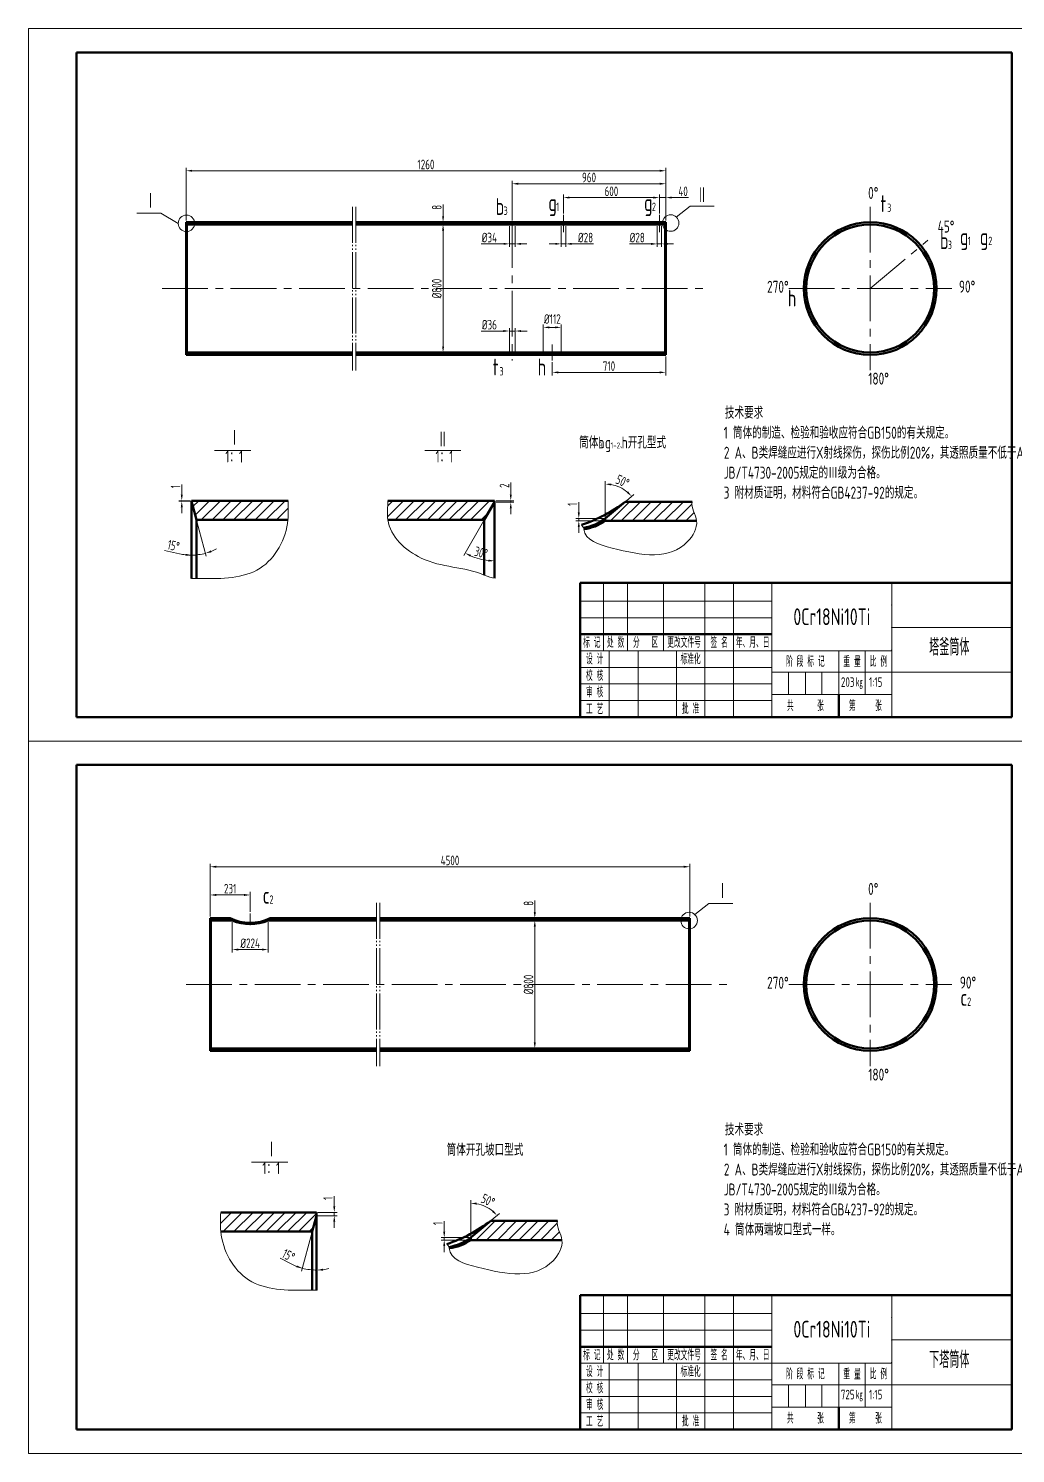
# Model space of a CAD drawing. Header units: millimetres. Extents: x -4783 to 11684, y 6425 to 68023.
# Drawn here: x -2513 to -2101, y 7421 to 8015 of the extents above; entities that cross this region are included whole.
import ezdxf
from ezdxf.enums import TextEntityAlignment as Align

# ---------------------------------------------------------------- set-up
doc = ezdxf.new("R2010")
doc.units = ezdxf.units.MM
doc.linetypes.add('CENTER2', pattern=[28.575, 19.05, -3.175, 3.175, -3.175])
doc.linetypes.add('JIS_09_15', pattern=[18.9, 15, -0.9, 0.6, -0.9, 0.6, -0.9])
for name, color, linetype, lineweight in [('中心线', 1, 'CENTER2', 15), ('双点划线', 4, 'JIS_09_15', 15), ('尺寸线', 3, 'Continuous', 15), ('细实线', 2, 'Continuous', 15), ('轮廓', 6, 'Continuous', 50), ('轮廓线', 7, 'Continuous', 50)]:
    doc.layers.add(name, color=color, linetype=linetype, lineweight=lineweight)
doc.styles.add('工程字', font='gbenor.shx', dxfattribs={"width": 0.8, "bigfont": 'gbcbig.shx'})
doc.styles.add('文字3.5', font='SimSun.ttf', dxfattribs={"width": 0.5, "height": 3.5})
doc.styles.add('文字4.0', font='SimSun.ttf', dxfattribs={"width": 0.5, "height": 4})

# ---------------------------------------------------------------- blocks, each defined once
blk = doc.blocks.new('A3')
at = {"layer": '细实线'}
for p, q in [((-420, 297), (-420, 0)), ((-420, 297), (0, 297)), ((0, 297), (0, 0)), ((-180.15, 66), (-180.15, 37.6)), ((-170.15, 66), (-170.15, 37.6)), ((-155.23, 37.6), (-155.23, 66)), ((-137.99, 66), (-137.99, 10)), ((-126, 66), (-126, 10)), ((-109.99, 66), (-109.98, 10)), ((-59.99, 66), (-59.98, 10)), ((-190, 58.3), (-109.99, 58.3)), ((-190, 51.4), (-109.99, 51.4)), ((-10, 47.33), (-59.99, 47.32)), ((-190, 37.6), (-59.98, 37.6)), ((-177.82, 37.6), (-177.82, 10)), ((-165.82, 37.6), (-165.82, 10)), ((-149.82, 37.6), (-149.82, 10)), ((-82.07, 37.6), (-82.07, 19.33)), ((-71.07, 37.6), (-71.07, 19.33)), ((-190, 30.7), (-109.98, 30.7)), ((-190, 23.8), (-109.98, 23.8)), ((-59.98, 28.67), (-109.98, 28.66)), ((-103.12, 28.66), (-103.12, 19.33)), ((-96.01, 28.66), (-96.01, 19.33)), ((-89.12, 28.66), (-89.12, 19.33)), ((-10, 28.67), (-59.98, 28.67)), ((-59.98, 19.33), (-109.98, 19.32)), ((-190, 16.9), (-109.98, 16.9)), ((0, 0), (-420, 0))]:
    blk.add_line(p, q, dxfattribs=at)
for p in [(-59.99, 56.67), (-59.99, 47.33), (-10, 47.33), (-59.98, 38), (-59.98, 28.67), (-10, 28.67), (-59.98, 19.33)]:
    blk.add_point(p, dxfattribs=at)
at = {"layer": '轮廓'}
for p, q in [((-190, 66), (-10, 66)), ((-190, 66), (-190, 10)), ((-10, 10), (-10, 66)), ((-190, 44.5), (-109.98, 44.5)), ((-190, 10), (-10, 10))]:
    blk.add_line(p, q, dxfattribs=at)
at = {"layer": '轮廓线'}
for p, q in [((-400, 287), (-400, 10)), ((-400, 287), (-10, 287)), ((-10, 287), (-10, 10)), ((-82.07, 19.33), (-82.07, 10)), ((-10, 10), (-400, 10))]:
    blk.add_line(p, q, dxfattribs=at)
at = {"layer": '细实线', "linetype": 'Continuous', "style": '工程字', "width": 0.8}
for tag, height, p in [('1', 7, (-36.02, 35.64)), ('3', 4, (-78.37, 22.56)), ('4', 4, (-66.7, 22.56)), ('2', 7, (-36.02, 17.15))]:
    blk.add_attdef(tag, text='', height=height, dxfattribs=at).set_placement(p, align=Align.CENTER)
at = {"layer": '轮廓', "char_height": 4, "attachment_point": 5, "style": '文字4.0'}
for s, insert, width in [('标 记', (-185.08, 41.05), 9.8461), ('处 数', (-175.15, 41.05), 10), ('分   区', (-162.69, 41.05), 14.9286), ('更改文件号', (-146.61, 41.05), 17.2367), ('签 名', (-131.99, 41.05), 11.9886), ('年、月、日', (-117.99, 41.05), 16.0167), ('设 计', (-183.91, 34.15), 12.181), ('标准化', (-143.9, 34.15), 11.8301), ('阶 段 标 记', (-96.03, 33.13), 27.9116), ('重 量', (-76.57, 33.13), 11.0002), ('比 例', (-65.53, 33.13), 11.0898), ('校 核', (-183.91, 27.25), 12.181), ('审 核', (-183.91, 20.35), 12.181), ('工 艺', (-183.91, 13.45), 12.181), ('批 准', (-143.9, 13.45), 11.8301), ('共      张', (-96.03, 14.66), 27.9082)]:
    blk.add_mtext(s, dxfattribs=dict(at, insert=insert, width=width))
at = {"layer": '轮廓线', "attachment_point": 5}
for s, insert, char_height, width, style in [('kg', (-73.5, 24), 3.5, 4.8652, '文字3.5'), ('第     张', (-71.02, 14.66), 4, 22.0936, '文字4.0')]:
    blk.add_mtext(s, dxfattribs=dict(at, insert=insert, char_height=char_height, width=width, style=style))

msp = doc.modelspace()

# ---------------------------------------------------------------- linework, layer by layer
at = {"layer": '中心线'}
for p, q in [((-2289.6944, 7937.3339), (-2289.6944, 7930.1515)), ((-2249.6944, 7937.3339), (-2249.6944, 7930.1515)), ((-2161.7453, 7940.687), (-2161.7453, 7872.6475)), ((-2311.0277, 7934.3339), (-2311.0277, 7876.7169)), ((-2161.7453, 7906.6672), (-2137.7179, 7926.8286)), ((-2457.0442, 7906.6672), (-2231.434, 7906.6672)), ((-2195.765, 7906.6672), (-2127.7255, 7906.6672)), ((-2294.3611, 7883.3874), (-2294.3611, 7876.6137)), ((-2420.3446, 7646.2246), (-2420.3446, 7641.3388)), ((-2161.7453, 7650.5777), (-2161.7453, 7582.5382)), ((-2447.0277, 7616.5579), (-2221.4175, 7616.5579)), ((-2195.765, 7616.5579), (-2127.7255, 7616.5579))]:
    msp.add_line(p, q, dxfattribs=at)
at = {"layer": '双点划线'}
for p, q in [((-2377.6154, 7940.7653), (-2377.6154, 7872.5692)), ((-2376.2821, 7940.7653), (-2376.2821, 7872.5692)), ((-2367.5989, 7650.656), (-2367.5989, 7582.4598)), ((-2366.2656, 7650.656), (-2366.2656, 7582.4598))]:
    msp.add_line(p, q, dxfattribs=at)
at = {"layer": '尺寸线'}
for p, q in [((-2447.0277, 7934.9589), (-2447.0277, 7957.0095)), ((-2444.5277, 7955.7595), (-2249.5277, 7955.7595)), ((-2247.0277, 7934.9589), (-2247.0277, 7957.0095)), ((-2311.0277, 7934.9589), (-2311.0277, 7951.5945)), ((-2308.5277, 7950.3445), (-2249.5277, 7950.3445)), ((-2247.0277, 7934.9589), (-2247.0277, 7951.5945)), ((-2289.6944, 7937.9589), (-2289.6944, 7945.8267)), ((-2287.1944, 7944.5767), (-2252.1944, 7944.5767)), ((-2252.1944, 7944.5767), (-2254.6944, 7944.5767)), ((-2249.6944, 7937.9589), (-2249.6944, 7945.8267)), ((-2249.6944, 7937.9589), (-2249.6944, 7945.8267)), ((-2249.6944, 7944.5767), (-2247.0277, 7944.5767)), ((-2247.0277, 7934.9589), (-2247.0277, 7945.8267)), ((-2244.5277, 7944.5767), (-2237.5756, 7944.5767)), ((-2457.6436, 7938.0515), (-2467.6436, 7938.0515)), ((-2450.3386, 7933.8339), (-2457.6436, 7938.0515)), ((-2339.89, 7936.8339), (-2339.89, 7941.6506)), ((-2242.6258, 7936.4836), (-2236.7951, 7941.0524)), ((-2236.7951, 7941.0524), (-2226.7951, 7941.0524)), ((-2340.515, 7934.3339), (-2341.14, 7934.3339)), ((-2340.515, 7933.3339), (-2341.14, 7933.3339)), ((-2339.162, 7933.3339), (-2341.14, 7933.3339)), ((-2339.89, 7933.3339), (-2339.89, 7934.3339)), ((-2339.89, 7930.8339), (-2339.89, 7928.3339)), ((-2339.89, 7882.5006), (-2339.89, 7930.8339)), ((-2312.1611, 7932.7089), (-2312.1611, 7924.0357)), ((-2309.8944, 7932.7089), (-2309.8944, 7924.0357)), ((-2290.6277, 7932.7089), (-2290.6277, 7924.0357)), ((-2288.7611, 7932.7089), (-2288.7611, 7924.0357)), ((-2250.6277, 7932.7089), (-2250.6277, 7924.0249)), ((-2248.7611, 7932.7089), (-2248.7611, 7924.0249)), ((-2314.6611, 7925.2857), (-2324.0111, 7925.2857)), ((-2309.8944, 7925.2857), (-2312.1611, 7925.2857)), ((-2307.3944, 7925.2857), (-2304.8944, 7925.2857)), ((-2293.1277, 7925.2857), (-2295.6277, 7925.2857)), ((-2290.6277, 7925.2857), (-2288.7611, 7925.2857)), ((-2286.2611, 7925.2857), (-2277.1777, 7925.2857)), ((-2253.1277, 7925.2749), (-2262.2111, 7925.2749)), ((-2248.7611, 7925.2749), (-2250.6277, 7925.2749)), ((-2246.2611, 7925.2749), (-2243.7611, 7925.2749)), ((-2314.7277, 7888.964), (-2323.9434, 7888.964)), ((-2312.2277, 7880.6256), (-2312.2277, 7890.214)), ((-2309.8277, 7888.964), (-2312.2277, 7888.964)), ((-2309.8277, 7880.6256), (-2309.8277, 7890.214)), ((-2307.3277, 7888.964), (-2304.8277, 7888.964)), ((-2298.0944, 7880.6256), (-2298.0944, 7891.7315)), ((-2295.5944, 7890.4815), (-2293.1277, 7890.4815)), ((-2290.6277, 7880.6256), (-2290.6277, 7891.7315)), ((-2339.5068, 7880.0006), (-2341.14, 7880.0006)), ((-2247.0277, 7878.3756), (-2247.0277, 7870.4679)), ((-2294.3611, 7875.9887), (-2294.3611, 7870.4679)), ((-2291.8611, 7871.7179), (-2249.5277, 7871.7179)), ((-2435.2151, 7839.218), (-2420.1025, 7839.218)), ((-2347.5484, 7839.218), (-2332.4357, 7839.218)), ((-2448.8546, 7820.7228), (-2448.8546, 7825.0061)), ((-2311.6579, 7820.7228), (-2311.6579, 7825.7673)), ((-2272.2565, 7811.446), (-2272.2565, 7826.4321)), ((-2445.4026, 7818.2228), (-2450.1046, 7818.2228)), ((-2445.4026, 7817.9889), (-2450.1046, 7817.9889)), ((-2448.8546, 7817.9889), (-2448.8546, 7818.2228)), ((-2317.821, 7818.2228), (-2310.4079, 7818.2228)), ((-2317.821, 7817.5755), (-2310.4079, 7817.5755)), ((-2311.6579, 7817.5755), (-2311.6579, 7818.2228)), ((-2283.2952, 7813.321), (-2283.2952, 7817.6043)), ((-2263.4354, 7818.2228), (-2260.2977, 7820.8556)), ((-2448.8546, 7815.4889), (-2448.8546, 7812.9889)), ((-2311.6579, 7815.0755), (-2311.6579, 7812.5755)), ((-2442.5349, 7809.619), (-2438.6455, 7795.1037)), ((-2323.0036, 7809.6815), (-2331.291, 7795.3273)), ((-2272.8815, 7810.821), (-2284.5452, 7810.821)), ((-2272.8815, 7809.821), (-2284.5452, 7809.821)), ((-2283.2952, 7809.821), (-2283.2952, 7810.821)), ((-2283.2952, 7807.321), (-2283.2952, 7804.821)), ((-2449.7891, 7796.1129), (-2456.0075, 7797.5372)), ((-2437.0112, 7644.8496), (-2437.0112, 7666.9002)), ((-2434.5112, 7665.6502), (-2239.5112, 7665.6502)), ((-2237.0112, 7644.8496), (-2237.0112, 7666.9002)), ((-2437.0112, 7644.8496), (-2437.0112, 7655.1286)), ((-2422.8446, 7653.8786), (-2434.5112, 7653.8786)), ((-2420.3446, 7646.8496), (-2420.3446, 7655.1286)), ((-2301.6384, 7646.7246), (-2301.6384, 7651.5412)), ((-2234.9369, 7645.7506), (-2229.1062, 7650.3194)), ((-2229.1062, 7650.3194), (-2219.1062, 7650.3194)), ((-2427.8112, 7642.5996), (-2427.8112, 7629.8716)), ((-2412.8779, 7642.5996), (-2412.8779, 7629.8716)), ((-2302.2634, 7644.2246), (-2302.8884, 7644.2246)), ((-2302.2634, 7643.2246), (-2302.8884, 7643.2246)), ((-2302.2634, 7643.2246), (-2302.8884, 7643.2246)), ((-2301.6384, 7643.2246), (-2301.6384, 7644.2246)), ((-2301.6384, 7640.7246), (-2301.6384, 7638.2246)), ((-2301.6384, 7592.3912), (-2301.6384, 7640.7246)), ((-2425.3112, 7631.1216), (-2415.3779, 7631.1216)), ((-2301.1474, 7589.8912), (-2300.3884, 7589.8912)), ((-2419.742, 7542.5651), (-2404.6293, 7542.5651)), ((-2385.2689, 7524.0698), (-2385.2689, 7528.3531)), ((-2328.3804, 7511.6802), (-2328.3804, 7526.6663)), ((-2392.0802, 7521.5698), (-2384.0189, 7521.5698)), ((-2392.0802, 7520.1978), (-2384.0189, 7520.1978)), ((-2385.2689, 7520.1978), (-2385.2689, 7521.5698)), ((-2319.5593, 7518.457), (-2316.4216, 7521.0898)), ((-2385.2689, 7517.6978), (-2385.2689, 7515.1978)), ((-2339.4191, 7513.5552), (-2339.4191, 7517.8386)), ((-2394.6429, 7512.9661), (-2398.899, 7497.0823)), ((-2329.0054, 7511.0552), (-2340.6691, 7511.0552)), ((-2329.0054, 7510.0552), (-2340.6691, 7510.0552)), ((-2339.4191, 7510.0552), (-2339.4191, 7511.0552)), ((-2403.233, 7500.1083), (-2407.885, 7502.5461)), ((-2339.4191, 7507.5552), (-2339.4191, 7505.0552))]:
    msp.add_line(p, q, dxfattribs=at)
for centre in [(-2446.8938, 7933.8339), (-2244.9681, 7933.9576), (-2237.2792, 7643.2246)]:
    msp.add_circle(centre, 3.4448, dxfattribs=at)
for centre, radius, start, end in [((-2272.2565, 7810.821), 14.361, 49.986802, 80.013198), ((-2444.778, 7817.9905), 22.4442, 257.0988375, 269.8894058), ((-2444.778, 7817.9905), 22.4442, 257.1187723, 263.504089), ((-2444.778, 7817.9905), 22.4442, 269.8894058, 285), ((-2444.778, 7817.9905), 22.4442, 291.3853167, 297.7706335), ((-2318.446, 7817.5755), 24.4401, 245.863406, 264.136594), ((-2328.3804, 7511.0552), 14.361, 49.986802, 80.013198), ((-2392.7052, 7520.1978), 22.6809, 242.3434654, 255), ((-2392.7052, 7520.1978), 22.6809, 242.3627797, 248.6813899), ((-2392.7052, 7520.1978), 22.6809, 255, 270.6773583), ((-2392.7052, 7520.1978), 22.6809, 276.9959684, 283.3145786)]:
    msp.add_arc(centre, radius, start, end, dxfattribs=at)
for points in [[(-2444.5277, 7956.1762), (-2444.5277, 7955.3429), (-2447.0277, 7955.7595)], [(-2249.5277, 7956.1762), (-2249.5277, 7955.3429), (-2247.0277, 7955.7595)], [(-2308.5277, 7950.7612), (-2308.5277, 7949.9278), (-2311.0277, 7950.3445)], [(-2249.5277, 7950.7612), (-2249.5277, 7949.9278), (-2247.0277, 7950.3445)], [(-2287.1944, 7944.9934), (-2287.1944, 7944.1601), (-2289.6944, 7944.5767)], [(-2252.1944, 7944.9934), (-2252.1944, 7944.1601), (-2249.6944, 7944.5767)], [(-2252.1944, 7944.9934), (-2252.1944, 7944.1601), (-2249.6944, 7944.5767)], [(-2244.5277, 7944.9934), (-2244.5277, 7944.1601), (-2247.0277, 7944.5767)], [(-2340.3067, 7936.8339), (-2339.4733, 7936.8339), (-2339.89, 7934.3339)], [(-2340.3067, 7930.8339), (-2339.4733, 7930.8339), (-2339.89, 7933.3339)], [(-2340.3067, 7930.8339), (-2339.4733, 7930.8339), (-2339.89, 7933.3339)], [(-2314.6611, 7925.7024), (-2314.6611, 7924.8691), (-2312.1611, 7925.2857)], [(-2307.3944, 7925.7024), (-2307.3944, 7924.8691), (-2309.8944, 7925.2857)], [(-2293.1277, 7925.7024), (-2293.1277, 7924.8691), (-2290.6277, 7925.2857)], [(-2286.2611, 7925.7024), (-2286.2611, 7924.8691), (-2288.7611, 7925.2857)], [(-2253.1277, 7925.6915), (-2253.1277, 7924.8582), (-2250.6277, 7925.2749)], [(-2246.2611, 7925.6915), (-2246.2611, 7924.8582), (-2248.7611, 7925.2749)], [(-2314.7277, 7889.3807), (-2314.7277, 7888.5474), (-2312.2277, 7888.964)], [(-2307.3277, 7889.3807), (-2307.3277, 7888.5474), (-2309.8277, 7888.964)], [(-2295.5944, 7890.8982), (-2295.5944, 7890.0648), (-2298.0944, 7890.4815)], [(-2293.1277, 7890.8982), (-2293.1277, 7890.0648), (-2290.6277, 7890.4815)], [(-2340.3067, 7882.5006), (-2339.4733, 7882.5006), (-2339.89, 7880.0006)], [(-2291.8611, 7872.1346), (-2291.8611, 7871.3013), (-2294.3611, 7871.7179)], [(-2249.5277, 7872.1346), (-2249.5277, 7871.3013), (-2247.0277, 7871.7179)], [(-2269.8022, 7824.5494), (-2269.7297, 7825.3795), (-2272.2565, 7825.1821)], [(-2449.2713, 7820.7228), (-2448.438, 7820.7228), (-2448.8546, 7818.2228)], [(-2449.2713, 7815.4889), (-2448.438, 7815.4889), (-2448.8546, 7817.9889)], [(-2312.0746, 7820.7228), (-2311.2413, 7820.7228), (-2311.6579, 7818.2228)], [(-2312.0746, 7815.0755), (-2311.2413, 7815.0755), (-2311.6579, 7817.5755)], [(-2262.7282, 7822.1147), (-2263.3175, 7821.5255), (-2261.2553, 7820.0521)], [(-2283.7119, 7813.321), (-2282.8785, 7813.321), (-2283.2952, 7810.821)], [(-2283.7119, 7807.321), (-2282.8785, 7807.321), (-2283.2952, 7809.821)], [(-2447.2932, 7796.1064), (-2447.3412, 7795.2744), (-2444.8213, 7795.5463)], [(-2436.4639, 7796.6958), (-2436.7241, 7797.4874), (-2438.969, 7796.3111)], [(-2328.6294, 7794.9012), (-2328.2502, 7795.6432), (-2330.666, 7796.4098)], [(-2320.9214, 7793.6795), (-2320.964, 7792.8472), (-2318.446, 7793.1355)], [(-2434.5112, 7666.0669), (-2434.5112, 7665.2335), (-2437.0112, 7665.6502)], [(-2239.5112, 7666.0669), (-2239.5112, 7665.2335), (-2237.0112, 7665.6502)], [(-2434.5112, 7654.2953), (-2434.5112, 7653.462), (-2437.0112, 7653.8786)], [(-2422.8446, 7654.2953), (-2422.8446, 7653.462), (-2420.3446, 7653.8786)], [(-2302.0551, 7646.7246), (-2301.2217, 7646.7246), (-2301.6384, 7644.2246)], [(-2302.0551, 7640.7246), (-2301.2217, 7640.7246), (-2301.6384, 7643.2246)], [(-2302.0551, 7640.7246), (-2301.2217, 7640.7246), (-2301.6384, 7643.2246)], [(-2425.3112, 7631.5382), (-2425.3112, 7630.7049), (-2427.8112, 7631.1216)], [(-2415.3779, 7631.5382), (-2415.3779, 7630.7049), (-2412.8779, 7631.1216)], [(-2302.0551, 7592.3912), (-2301.2217, 7592.3912), (-2301.6384, 7589.8912)], [(-2385.6856, 7524.0698), (-2384.8522, 7524.0698), (-2385.2689, 7521.5698)], [(-2385.6856, 7517.6978), (-2384.8522, 7517.6978), (-2385.2689, 7520.1978)], [(-2325.9261, 7524.7836), (-2325.8536, 7525.6138), (-2328.3804, 7525.4163)], [(-2318.8521, 7522.3489), (-2319.4414, 7521.7597), (-2317.3792, 7520.2863)], [(-2339.8357, 7513.5552), (-2339.0024, 7513.5552), (-2339.4191, 7511.0552)], [(-2339.8357, 7507.5552), (-2339.0024, 7507.5552), (-2339.4191, 7510.0552)], [(-2400.8211, 7499.4648), (-2401.0808, 7498.673), (-2398.5754, 7498.2897)], [(-2389.9148, 7497.27), (-2389.9705, 7498.1015), (-2392.437, 7497.5185)]]:
    msp.add_solid(points, dxfattribs=at)
at = {"layer": '细实线'}
for p, q in [((-2444.1808, 7815.7618), (-2441.7199, 7818.2228)), ((-2443.2319, 7812.2205), (-2437.2297, 7818.2228)), ((-2440.7396, 7810.2228), (-2432.7396, 7818.2228)), ((-2436.2495, 7810.2228), (-2428.2495, 7818.2228)), ((-2431.7594, 7810.2228), (-2423.7594, 7818.2228)), ((-2427.2692, 7810.2228), (-2419.2692, 7818.2228)), ((-2422.7791, 7810.2228), (-2414.7791, 7818.2228)), ((-2418.289, 7810.2228), (-2410.289, 7818.2228)), ((-2413.7988, 7810.2228), (-2405.7988, 7818.2228)), ((-2363.0719, 7811.5583), (-2356.4074, 7818.2228)), ((-2362.9962, 7816.1241), (-2360.8976, 7818.2228)), ((-2359.9173, 7810.2228), (-2351.9173, 7818.2228)), ((-2355.4272, 7810.2228), (-2347.4272, 7818.2228)), ((-2350.937, 7810.2228), (-2342.937, 7818.2228)), ((-2346.4469, 7810.2228), (-2338.4469, 7818.2228)), ((-2341.9568, 7810.2228), (-2333.9568, 7818.2228)), ((-2337.4667, 7810.2228), (-2329.4667, 7818.2228)), ((-2332.9765, 7810.2228), (-2324.9765, 7818.2228)), ((-2328.4864, 7810.2228), (-2320.4864, 7818.2228)), ((-2270.088, 7809.821), (-2262.088, 7817.821)), ((-2265.5979, 7809.821), (-2257.5979, 7817.821)), ((-2261.1077, 7809.821), (-2253.1077, 7817.821)), ((-2256.6176, 7809.821), (-2248.6176, 7817.821)), ((-2252.1275, 7809.821), (-2244.1275, 7817.821)), ((-2247.6374, 7809.821), (-2239.6374, 7817.821)), ((-2409.3087, 7810.2228), (-2404.4468, 7815.0847)), ((-2323.9963, 7810.2228), (-2320.9081, 7813.3109)), ((-2243.1472, 7809.821), (-2236.1518, 7816.8164)), ((-2238.6571, 7809.821), (-2235.2196, 7813.2585)), ((-2404.8186, 7810.2228), (-2404.5436, 7810.4978)), ((-2432.7523, 7516.9525), (-2428.1349, 7521.5698)), ((-2432.6355, 7521.5593), (-2432.6251, 7521.5698)), ((-2431.6448, 7513.5698), (-2423.6448, 7521.5698)), ((-2427.1547, 7513.5698), (-2419.1547, 7521.5698)), ((-2422.6646, 7513.5698), (-2414.6646, 7521.5698)), ((-2418.1744, 7513.5698), (-2410.1744, 7521.5698)), ((-2413.6843, 7513.5698), (-2405.6843, 7521.5698)), ((-2409.1942, 7513.5698), (-2401.1942, 7521.5698)), ((-2404.704, 7513.5698), (-2396.704, 7521.5698)), ((-2400.2139, 7513.5698), (-2392.3828, 7521.4009)), ((-2395.7238, 7513.5698), (-2394.0263, 7515.2673)), ((-2326.2119, 7510.0552), (-2318.2119, 7518.0552)), ((-2321.7218, 7510.0552), (-2313.7218, 7518.0552)), ((-2317.2316, 7510.0552), (-2309.2316, 7518.0552)), ((-2312.7415, 7510.0552), (-2304.7415, 7518.0552)), ((-2308.2514, 7510.0552), (-2300.2514, 7518.0552)), ((-2303.7612, 7510.0552), (-2295.7612, 7518.0552)), ((-2299.2711, 7510.0552), (-2292.2757, 7517.0507)), ((-2294.781, 7510.0552), (-2291.3435, 7513.4927))]:
    msp.add_line(p, q, dxfattribs=at)
for points in [[(-2404.5425, 7818.2228), (-2404.4724, 7815.5633), (-2403.8186, 7805.2099), (-2414.4537, 7785.5675), (-2433.814, 7785.7632), (-2443.4324, 7785.7573), (-2444.8402, 7785.7568)], [(-2432.6353, 7521.5698), (-2432.7054, 7518.9103), (-2433.3592, 7508.557), (-2422.7241, 7488.9146), (-2403.3638, 7489.1103), (-2393.7454, 7489.1043), (-2392.3376, 7489.1039)]]:
    msp.add_open_spline(points, degree=3, knots=[1.79279242, 1.79279242, 1.79279242, 1.79279242, 9.79038122, 33.03077629, 57.82444631, 62.06203057, 62.06203057, 62.06203057, 62.06203057], dxfattribs=at)
for points, start_tangent, end_tangent in [([(-2318.0723, 7785.8854), (-2322.6911, 7787.2506), (-2348.9731, 7794.2929), (-2362.9391, 7810.2228), (-2362.9391, 7818.2228)], (-1, 0), (0, 1)), ([(-2282.166, 7808.1257), (-2281.2807, 7806.8989), (-2281.209, 7806.397), (-2269.3645, 7798.4919), (-2237.904, 7801.1836), (-2234.1795, 7809.821), (-2236.0833, 7817.821)], (0.5, -0.8660254), (0.17364818, 0.98480775)), ([(-2338.2899, 7508.36), (-2337.4045, 7507.1332), (-2337.3329, 7506.6313), (-2325.4884, 7498.7261), (-2294.0279, 7501.4178), (-2290.3034, 7510.0552), (-2292.2072, 7518.0552)], (0.5, -0.8660254), (0.17364818, 0.98480775))]:
    msp.add_spline(points, degree=3, dxfattribs=dict(at, start_tangent=start_tangent, end_tangent=end_tangent))
at = {"layer": '轮廓线'}
for p, q in [((-2447.0277, 7934.3339), (-2421.9611, 7934.3339)), ((-2447.0277, 7879.0006), (-2447.0277, 7934.3339)), ((-2447.0277, 7934.3339), (-2446.7598, 7933.3339)), ((-2446.7598, 7933.3339), (-2422.8944, 7933.3339)), ((-2446.7598, 7933.3339), (-2446.7598, 7880.0006)), ((-2422.8944, 7933.3339), (-2377.6154, 7933.3339)), ((-2421.9611, 7934.3339), (-2377.6154, 7934.3339)), ((-2376.2821, 7934.3339), (-2328.8862, 7934.3339)), ((-2376.2821, 7933.3339), (-2327.6944, 7933.3339)), ((-2328.8862, 7934.3339), (-2271.3693, 7934.3339)), ((-2327.6944, 7933.3339), (-2272.5611, 7933.3339)), ((-2312.1611, 7933.3339), (-2312.1611, 7934.3327)), ((-2309.8944, 7933.3339), (-2309.8944, 7934.3407)), ((-2290.6277, 7934.3339), (-2290.6277, 7933.3339)), ((-2288.7611, 7934.3339), (-2288.7611, 7933.3339)), ((-2272.5611, 7933.3339), (-2257.0277, 7933.3339)), ((-2271.3693, 7934.3339), (-2255.836, 7934.3339)), ((-2257.0277, 7933.3339), (-2247.2957, 7933.3339)), ((-2255.836, 7934.3339), (-2247.0277, 7934.3339)), ((-2250.6277, 7934.3339), (-2250.6277, 7933.3339)), ((-2248.7611, 7934.3339), (-2248.7611, 7933.3339)), ((-2247.0277, 7934.3339), (-2247.2957, 7933.3339)), ((-2247.2957, 7933.3339), (-2247.2957, 7880.0006)), ((-2247.0277, 7934.3339), (-2247.0277, 7879.0006)), ((-2446.7598, 7880.0006), (-2447.0277, 7879.0006)), ((-2377.6154, 7879.0006), (-2447.0277, 7879.0006)), ((-2377.6154, 7880.0006), (-2446.7598, 7880.0006)), ((-2247.2957, 7880.0006), (-2376.2821, 7880.0006)), ((-2247.0277, 7879.0006), (-2376.2821, 7879.0006)), ((-2312.2277, 7879.0006), (-2312.2277, 7880.0006)), ((-2309.8277, 7879.0006), (-2309.8277, 7880.0006)), ((-2298.0944, 7880.0006), (-2298.0944, 7879.0006)), ((-2290.6277, 7880.0006), (-2290.6277, 7879.0006)), ((-2247.2957, 7880.0006), (-2247.0277, 7879.0006)), ((-2404.5425, 7818.2228), (-2444.7776, 7818.2228)), ((-2444.7776, 7785.7569), (-2444.7776, 7818.2228)), ((-2444.7776, 7817.9889), (-2442.6966, 7810.2228)), ((-2318.446, 7818.2228), (-2362.9391, 7818.2228)), ((-2318.446, 7817.5755), (-2322.6911, 7810.2228)), ((-2318.446, 7785.8986), (-2318.446, 7818.2228)), ((-2272.2565, 7810.821), (-2263.9142, 7817.821)), ((-2263.9142, 7817.821), (-2236.0833, 7817.821)), ((-2442.6966, 7810.2228), (-2404.5691, 7810.2228)), ((-2442.6966, 7810.2228), (-2442.6966, 7785.7575)), ((-2322.6911, 7810.2228), (-2362.9391, 7810.2228)), ((-2322.6911, 7810.2228), (-2322.6911, 7787.2506)), ((-2272.2565, 7809.821), (-2272.2565, 7810.821)), ((-2272.2565, 7809.821), (-2234.1795, 7809.821)), ((-2437.0112, 7644.2246), (-2428.7446, 7644.2246)), ((-2437.0112, 7588.8912), (-2437.0112, 7644.2246)), ((-2437.0112, 7644.2246), (-2436.7433, 7643.2246)), ((-2436.7433, 7643.2246), (-2427.8112, 7643.2246)), ((-2436.7433, 7643.2246), (-2436.7433, 7589.8912)), ((-2427.8112, 7643.2912), (-2428.7446, 7644.2246)), ((-2427.8112, 7643.2912), (-2427.8112, 7643.2246)), ((-2412.8779, 7643.2912), (-2411.9446, 7644.2246)), ((-2412.8779, 7643.2912), (-2412.8779, 7643.2246)), ((-2412.8779, 7643.2246), (-2367.5989, 7643.2246)), ((-2411.9446, 7644.2246), (-2367.5989, 7644.2246)), ((-2366.2656, 7644.2246), (-2318.8697, 7644.2246)), ((-2366.2656, 7643.2246), (-2317.6779, 7643.2246)), ((-2318.8697, 7644.2246), (-2261.3528, 7644.2246)), ((-2317.6779, 7643.2246), (-2262.5446, 7643.2246)), ((-2262.5446, 7643.2246), (-2247.0112, 7643.2246)), ((-2261.3528, 7644.2246), (-2245.8195, 7644.2246)), ((-2247.0112, 7643.2246), (-2237.2792, 7643.2246)), ((-2245.8195, 7644.2246), (-2237.0112, 7644.2246)), ((-2237.0112, 7644.2246), (-2237.2792, 7643.2246)), ((-2237.2792, 7643.2246), (-2237.2792, 7589.8912)), ((-2237.0112, 7644.2246), (-2237.0112, 7588.8912)), ((-2436.7433, 7589.8912), (-2437.0112, 7588.8912)), ((-2367.5989, 7588.8912), (-2437.0112, 7588.8912)), ((-2367.5989, 7589.8912), (-2436.7433, 7589.8912)), ((-2237.2792, 7589.8912), (-2366.2656, 7589.8912)), ((-2237.0112, 7588.8912), (-2366.2656, 7588.8912)), ((-2237.2792, 7589.8912), (-2237.0112, 7588.8912)), ((-2432.6353, 7521.5698), (-2392.7052, 7521.5698)), ((-2392.7052, 7520.1978), (-2394.4811, 7513.5698)), ((-2392.7052, 7489.104), (-2392.7052, 7521.5698)), ((-2328.3804, 7511.0552), (-2320.0381, 7518.0552)), ((-2320.0381, 7518.0552), (-2292.2072, 7518.0552)), ((-2394.4811, 7513.5698), (-2432.6087, 7513.5698)), ((-2394.4811, 7513.5698), (-2394.4811, 7489.1045)), ((-2328.3804, 7510.0552), (-2328.3804, 7511.0552)), ((-2328.3804, 7510.0552), (-2290.3034, 7510.0552))]:
    msp.add_line(p, q, dxfattribs=at)
for centre, radius in [((-2161.7453, 7906.6672), 27.6667), ((-2161.7453, 7906.6672), 26.6667), ((-2161.7453, 7616.5579), 27.6667), ((-2161.7453, 7616.5579), 26.6667)]:
    msp.add_circle(centre, radius, dxfattribs=at)
for centre, radius, start, end in [((-2302.1035, 7867.6867), 62.8093, 288.507474, 307.4464517), ((-2284.8022, 7827.3443), 20.7464, 279.7728425, 307.208527), ((-2283.27, 7825.2017), 18.9173, 276.2546732, 305.6050166), ((-2420.3446, 7660.7432), 18.5317, 243.0458511, 296.9541489), ((-2420.3446, 7662.2044), 20.3957, 248.5252773, 291.4747227), ((-2358.2274, 7567.9209), 62.8093, 288.507474, 307.4464517), ((-2340.9261, 7527.5785), 20.7464, 279.7728425, 307.208527), ((-2339.3939, 7525.4359), 18.9173, 276.2546732, 305.6050166)]:
    msp.add_arc(centre, radius, start, end, dxfattribs=at)

# ---------------------------------------------------------------- block references
at = {"layer": '尺寸线'}
for p, values in [((-2092.7792, 7718.0615), {'1': '塔釜筒体', '3': '203', '4': '1:15'}), ((-2092.7792, 7421.0615), {'1': '下塔筒体', '3': '725', '4': '1:15'})]:
    msp.add_blockref('A3', p, dxfattribs=at).add_auto_attribs(values)

# ---------------------------------------------------------------- texts
at = {"layer": '尺寸线', "style": '工程字', "width": 0.8}
for s, height, p in [('Ⅱ', 7, (-2233.956, 7942.0023)), ('0°', 5, (-2162.6428, 7944.0047)), ('Ⅰ', 7, (-2463.9655, 7939.7196)), ('b', 7, (-2317.9223, 7937.357)), ('g', 7, (-2295.9823, 7938.9716)), ('1', 3.5, (-2292.7157, 7938.9716)), ('g', 7, (-2256.0718, 7938.9716)), ('2', 3.5, (-2252.8051, 7938.9716)), ('t', 7, (-2157.5243, 7938.5697)), ('3', 3.5, (-2154.7243, 7938.5697)), ('3', 3.5, (-2314.6556, 7937.357)), ('45°', 5, (-2133.6409, 7930.0021)), ('b', 7, (-2132.6745, 7923.1091)), ('3', 3.5, (-2129.4078, 7923.1091)), ('g', 7, (-2124.3529, 7924.7789)), ('1', 3.5, (-2121.0862, 7924.7789)), ('270°', 5, (-2204.7792, 7904.8923)), ('h', 7, (-2196.1237, 7899.1447)), ('90°', 5, (-2124.7676, 7904.9783)), ('t', 7, (-2319.189, 7870.4358)), ('h', 7, (-2300.414, 7870.4358)), ('3', 3.5, (-2316.389, 7870.4358)), ('180°', 5, (-2162.555, 7866.6173)), ('技术要求', 5, (-2222.3804, 7852.3984)), ('Ⅰ', 7, (-2428.9807, 7840.8862)), ('Ⅱ', 7, (-2342.153, 7840.168)), ('1 筒体的制造、检验和验收应符合GB150的有关规定。', 5, (-2222.8804, 7844.065)), ('筒体b', 5, (-2283.1446, 7839.9963)), ('3、', 2.5, (-2274.9878, 7839.9963)), ('g', 5, (-2272.3652, 7839.9963)), ('1-2、', 2.5, (-2270.0319, 7839.9963)), ('h开孔型式', 5, (-2265.4093, 7839.9963)), ('2 A、B类焊缝应进行X射线探伤，探伤比例20%，其透照质量不低于AB级，按', 5, (-2222.7957, 7835.7317)), ('1：1', 5, (-2430.7059, 7834.1289)), ('1：1', 5, (-2343.0392, 7834.1289)), ('JB/T4730-2005规定的Ⅲ级为合格。', 5, (-2222.8804, 7827.3984)), ('3 附材质证明，材料符合GB4237-92的规定。', 5, (-2222.8804, 7819.065)), ('Ⅰ', 7, (-2225.4281, 7651.9875)), ('0°', 5, (-2162.6428, 7653.8954)), ('c', 7, (-2415.0913, 7650.2316)), ('2', 3.5, (-2412.2913, 7650.2316)), ('270°', 5, (-2204.7792, 7614.783)), ('180°', 5, (-2162.555, 7576.508)), ('技术要求', 5, (-2222.3804, 7553.6094)), ('Ⅰ', 7, (-2413.5076, 7544.2332)), ('筒体开孔坡口型式', 5, (-2338.401, 7545.1504)), ('1 筒体的制造、检验和验收应符合GB150的有关规定。', 5, (-2222.8804, 7545.2761)), ('1：1', 5, (-2415.2328, 7537.4759)), ('2 A、B类焊缝应进行X射线探伤，探伤比例20%，其透照质量不低于AB级，按', 5, (-2222.7957, 7536.9428)), ('JB/T4730-2005规定的Ⅲ级为合格。', 5, (-2222.8804, 7528.6094)), ('3 附材质证明，材料符合GB4237-92的规定。', 5, (-2222.8804, 7520.2761)), ('4 筒体两端坡口型式一样。', 5, (-2222.8804, 7511.9428))]:
    msp.add_text(s, height=height, dxfattribs=at).set_placement(p)
at = {"layer": '尺寸线', "char_height": 4, "attachment_point": 5, "style": '工程字'}
for s, insert in [('1260', (-2347.0277, 7958.3845)), ('960', (-2279.0277, 7952.9695)), ('600', (-2269.6944, 7947.2017)), ('40', (-2239.8017, 7947.2017)), ('%%C34', (-2320.5861, 7927.9107)), ('%%C28', (-2280.4694, 7927.9107)), ('%%C28', (-2258.9194, 7927.8999)), ('%%C112', (-2294.3094, 7893.9653)), ('%%C36', (-2320.5855, 7891.589)), ('710', (-2270.6944, 7874.3429)), ('4500', (-2337.0112, 7668.2752)), ('231', (-2428.6779, 7656.5036)), ('%%C224', (-2420.3446, 7633.7466))]:
    msp.add_mtext(s, dxfattribs=dict(at, insert=insert))
for s, insert, rotation in [('8', (-2342.515, 7940.4922), 90), ('%%C800', (-2342.515, 7906.6672), 90), ('50°', (-2265.0313, 7826.3156), 335), ('1', (-2451.4796, 7824.1144), 90), ('2', (-2314.2829, 7824.495), 90), ('1', (-2285.9202, 7816.7127), 90), ('15°', (-2452.2876, 7799.4913), 347.0988375), ('30°', (-2324.0636, 7796.6103), 345), ('8', (-2304.2634, 7650.3829), 90), ('%%C800', (-2304.2634, 7616.5579), 90), ('1', (-2387.8939, 7527.4615), 90), ('50°', (-2321.1551, 7526.5498), 335), ('1', (-2342.0441, 7516.9469), 90), ('15%%d', (-2404.3406, 7503.6523), 332.3434654)]:
    msp.add_mtext(s, dxfattribs=dict(at, insert=insert, rotation=rotation))
at = {"layer": '尺寸线', "style": '工程字'}
for s, insert, char_height, width, attachment_point in [('g{\\H0.5x;2}', (-2116.046, 7931.7789), 7, 9.881707, 1), ('0Cr18Ni10Ti', (-2177.7597, 7769.8615), 7, 49.994676, 5), ('90%%d', (-2124.394, 7619.869), 5, 9.527355, 1), ('c{\\H0.5x;2}', (-2124.1782, 7614.6548), 7, 9.881707, 1), ('0Cr18Ni10Ti', (-2177.7597, 7472.8615), 7, 49.994676, 5)]:
    msp.add_mtext(s, dxfattribs=dict(at, insert=insert, char_height=char_height, width=width, attachment_point=attachment_point))

doc.saveas('drawing.dxf')
